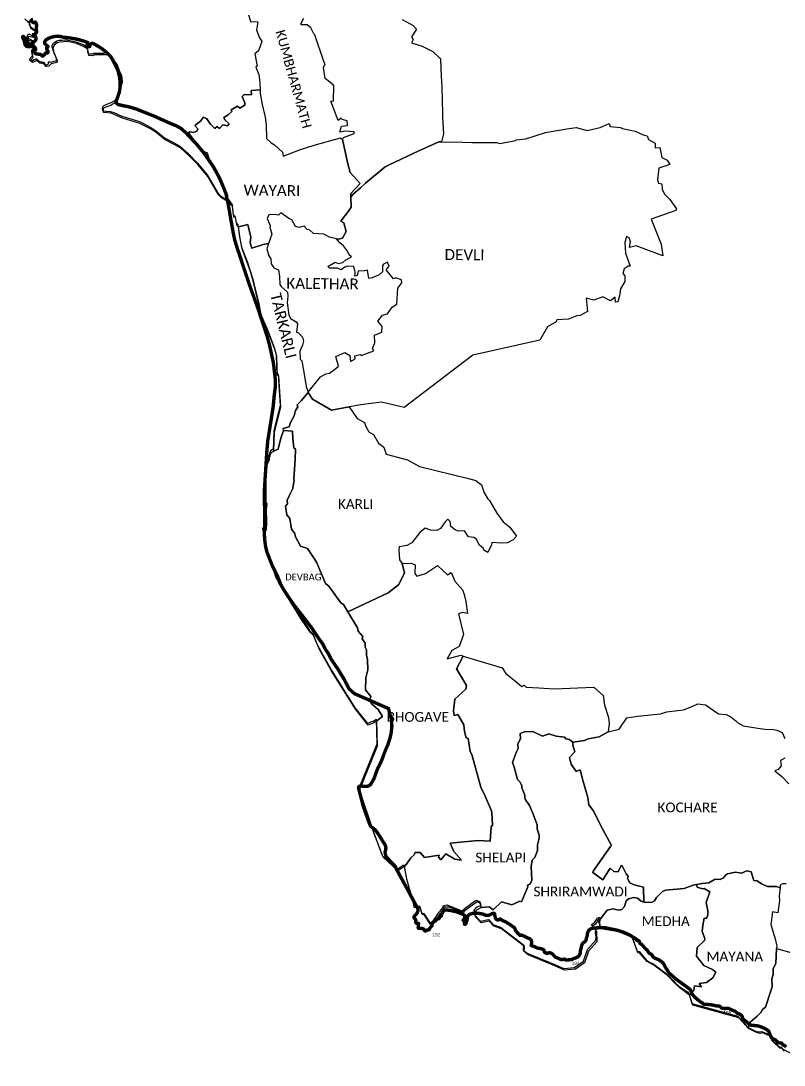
# Model space of a CAD drawing. Header units: metres. Extents: x 0 to 561379, y 0 to 4092696.
# Drawn here: x 334746 to 345984, y 1760579 to 1775959 of the extents above; entities that cross this region are included whole.
import ezdxf

# ---------------------------------------------------------------- set-up
doc = ezdxf.new("R2010")
doc.units = ezdxf.units.M
for name, color, linetype in [('COASTLINE', 5, 'Continuous'), ('DISTRICT BOUNDRY', 86, 'Continuous'), ('UNPROTECTED', 130, 'Continuous'), ('UNPROTECTED DUE TO CREEK', 150, 'Continuous'), ('VILLAGE BOUNDRY', 32, 'Continuous'), ('VILLAGE NAME', 1, 'Continuous')]:
    doc.layers.add(name, color=color, linetype=linetype)
doc.styles.get("Standard").update_dxf_attribs({"font": 'arial.ttf'})

msp = doc.modelspace()

# ---------------------------------------------------------------- linework, layer by layer
at = {"layer": 'COASTLINE', "const_width": 50, "flags": 128}
msp.add_lwpolyline([(334892, 1775993), (334899, 1775983), (334901, 1775975), (334900, 1775968), (334902, 1775957), (334911, 1775945), (334923, 1775937), (334930, 1775934), (334938, 1775934), (334947, 1775939), (334956, 1775941), (334961, 1775939), (334965, 1775934), (334970, 1775924), (334973, 1775912), (334976, 1775902), (334977, 1775892), (334976, 1775882), (334974, 1775874), (334973, 1775863), (334973, 1775852), (334974, 1775842), (334974, 1775830), (334972, 1775826), (334975, 1775813), (334977, 1775804), (334977, 1775795), (334975, 1775788), (334967, 1775782), (334958, 1775774), (334954, 1775770), (334953, 1775765), (334952, 1775757), (334936, 1775756), (334938, 1775735), (334951, 1775733), (334956, 1775732), (334961, 1775727), (334966, 1775714), (334967, 1775699), (334965, 1775679), (334958, 1775669), (334926, 1775637), (334919, 1775629), (334904, 1775623), (334884, 1775619), (334866, 1775620), (334859, 1775621), (334854, 1775627), (334848, 1775641), (334838, 1775662), (334826, 1775699), (334825, 1775701), (334822, 1775701), (334820, 1775700), (334819, 1775697), (334816, 1775695), (334814, 1775694), (334810, 1775695), (334805, 1775697), (334803, 1775700), (334800, 1775708), (334792, 1775719), (334788, 1775725), (334784, 1775727), (334780, 1775729), (334778, 1775729), (334774, 1775727), (334772, 1775725), (334771, 1775720), (334773, 1775713), (334776, 1775705), (334782, 1775692), (334788, 1775681), (334793, 1775670), (334795, 1775662), (334799, 1775646), (334802, 1775631), (334807, 1775610), (334812, 1775602), (334820, 1775592), (334830, 1775584), (334845, 1775579), (334866, 1775579), (334897, 1775583), (334909, 1775584), (334926, 1775583), (334940, 1775579), (334947, 1775574), (334955, 1775564), (334960, 1775552), (334962, 1775542), (334961, 1775533), (334958, 1775530), (334952, 1775529), (334943, 1775526), (334940, 1775520), (334942, 1775514), (334950, 1775494), (334964, 1775476), (334970, 1775473), (334983, 1775470), (335008, 1775469), (335026, 1775468), (335033, 1775465), (335041, 1775462), (335047, 1775456), (335055, 1775448), (335059, 1775443), (335064, 1775442), (335070, 1775443), (335078, 1775450), (335089, 1775458), (335097, 1775468), (335102, 1775479), (335104, 1775483), (335108, 1775486), (335116, 1775486), (335124, 1775485), (335129, 1775485), (335135, 1775487), (335140, 1775491), (335143, 1775496), (335145, 1775502), (335145, 1775511), (335143, 1775516), (335137, 1775525), (335130, 1775536), (335127, 1775543), (335125, 1775550), (335125, 1775557), (335127, 1775562), (335131, 1775567), (335139, 1775573), (335142, 1775576), (335143, 1775579), (335143, 1775583), (335142, 1775586), (335139, 1775588), (335136, 1775590), (335134, 1775592), (335130, 1775597), (335125, 1775600), (335119, 1775603), (335114, 1775608), (335101, 1775621), (335096, 1775630), (335095, 1775639), (335096, 1775650), (335101, 1775661), (335111, 1775675), (335126, 1775687), (335148, 1775700), (335185, 1775715), (335222, 1775726), (335250, 1775731), (335280, 1775734), (335313, 1775733), (335346, 1775725), (335360, 1775722), (335367, 1775719), (335401, 1775716), (335429, 1775713), (335480, 1775706), (335525, 1775698), (335575, 1775689), (335619, 1775677), (335668, 1775663), (335712, 1775647), (335726, 1775641), (335719, 1775601), (335718, 1775594), (335719, 1775591), (335725, 1775587), (335740, 1775583), (335755, 1775581), (335758, 1775582), (335761, 1775591), (335766, 1775608), (335771, 1775617), (335775, 1775622), (335783, 1775626), (335796, 1775628), (335808, 1775626), (335835, 1775613), (335866, 1775595), (335891, 1775580), (335929, 1775556), (335967, 1775528), (336006, 1775495), (336034, 1775468), (336068, 1775433), (336090, 1775399), (336108, 1775363), (336128, 1775326), (336139, 1775303), (336146, 1775286), (336173, 1775234), (336198, 1775129), (336204, 1775076), (336208, 1774998), (336196, 1774909), (336163, 1774817), (336148, 1774779), (336148, 1774761), (336153, 1774745), (336180, 1774726), (336251, 1774711), (336346, 1774691), (336448, 1774660), (336707, 1774557), (336949, 1774448), (337037, 1774413), (337100, 1774378), (337176, 1774311), (337261, 1774220), (337339, 1774137), (337442, 1774010), (337534, 1773877), (337580, 1773810), (337661, 1773663), (337705, 1773564), (337763, 1773421), (337798, 1773259), (337837, 1773035), (337875, 1772820), (337891, 1772745), (337927, 1772625), (337974, 1772485), (338050, 1772255), (338108, 1772081), (338243, 1771704), (338326, 1771449), (338371, 1771316), (338388, 1771252), (338406, 1771186), (338430, 1771077), (338448, 1770993), (338463, 1770925), (338470, 1770866), (338484, 1770749), (338488, 1770715), (338491, 1770687), (338493, 1770646), (338490, 1770555), (338474, 1770428), (338460, 1770274), (338444, 1770172), (338429, 1770077), (338381, 1769777), (338366, 1769607), (338352, 1769381), (338337, 1769149), (338330, 1769026), (338331, 1768954), (338334, 1768746), (338336, 1768596), (338333, 1768489), (338330, 1768400), (338336, 1768314), (338347, 1768225), (338368, 1768138), (338398, 1768061), (338442, 1767947), (338524, 1767780), (338558, 1767695), (338581, 1767641), (338618, 1767578), (338685, 1767474), (338767, 1767355), (338866, 1767230), (339025, 1767022), (339128, 1766867), (339189, 1766783), (339235, 1766695), (339279, 1766631), (339309, 1766566), (339349, 1766505), (339408, 1766420), (339447, 1766357), (339504, 1766264), (339563, 1766148), (339578, 1766123), (339608, 1766094), (339638, 1766066), (339653, 1766054), (339669, 1766044), (339674, 1766043), (340158, 1765831), (340178, 1765751), (340198, 1765684), (340206, 1765612), (340208, 1765562), (340203, 1765521), (340196, 1765460), (340177, 1765385), (340149, 1765297), (340125, 1765244), (340090, 1765156), (340065, 1765085), (340022, 1764991), (340006, 1764963), (339986, 1764915), (339946, 1764801), (339921, 1764757), (339898, 1764717), (339880, 1764700), (339862, 1764690), (339844, 1764685), (339821, 1764685), (339778, 1764687), (339748, 1764689), (339740, 1764689), (339735, 1764688), (339731, 1764687), (339726, 1764683), (339722, 1764680), (339720, 1764676), (339718, 1764673), (339717, 1764667), (339718, 1764658), (339724, 1764632), (339735, 1764589), (339766, 1764473), (339787, 1764391), (339803, 1764346), (339865, 1764169), (339893, 1764100), (339905, 1764088), (339956, 1764051), (339973, 1764032), (339998, 1763996), (340024, 1763958), (340063, 1763894), (340087, 1763855), (340103, 1763833), (340112, 1763813), (340116, 1763800), (340120, 1763780), (340118, 1763758), (340113, 1763736), (340110, 1763727), (340108, 1763720), (340108, 1763712), (340112, 1763693), (340115, 1763672), (340117, 1763665), (340120, 1763658), (340124, 1763651), (340129, 1763643), (340137, 1763634), (340150, 1763621), (340155, 1763615), (340166, 1763604), (340181, 1763588), (340196, 1763569), (340232, 1763537), (340260, 1763501), (340284, 1763450), (340334, 1763358), (340390, 1763254), (340442, 1763159), (340521, 1763011), (340561, 1762937), (340584, 1762895), (340588, 1762886), (340592, 1762875), (340593, 1762863), (340592, 1762851), (340587, 1762836), (340579, 1762820), (340566, 1762800), (340552, 1762788), (340540, 1762774), (340534, 1762765), (340534, 1762756), (340537, 1762746), (340546, 1762733), (340557, 1762722), (340560, 1762716), (340561, 1762708), (340559, 1762701), (340557, 1762690), (340559, 1762682), (340564, 1762673), (340572, 1762667), (340577, 1762665), (340583, 1762665), (340588, 1762666), (340594, 1762668), (340598, 1762668), (340601, 1762666), (340602, 1762662), (340601, 1762656), (340598, 1762645), (340599, 1762631), (340598, 1762618), (340595, 1762604), (340597, 1762598), (340603, 1762595), (340619, 1762594), (340634, 1762592), (340648, 1762591), (340658, 1762591), (340670, 1762586), (340679, 1762577), (340685, 1762567), (340689, 1762560), (340694, 1762556), (340700, 1762554), (340707, 1762556), (340713, 1762564), (340717, 1762566), (340727, 1762569), (340740, 1762570), (340747, 1762570), (340752, 1762572), (340758, 1762579), (340767, 1762595), (340775, 1762607), (340783, 1762615), (340791, 1762621), (340796, 1762627), (340798, 1762632), (340799, 1762643), (340797, 1762657), (340797, 1762663), (340801, 1762672), (340808, 1762678), (340827, 1762689), (340850, 1762704), (340856, 1762711), (340862, 1762721), (340871, 1762728), (340880, 1762732), (340888, 1762734), (340896, 1762735), (340902, 1762738), (340905, 1762742), (340906, 1762750), (340910, 1762758), (340917, 1762765), (340929, 1762771), (340935, 1762777), (340939, 1762793), (340946, 1762813), (340954, 1762827), (340962, 1762840), (340968, 1762851), (340978, 1762858), (340994, 1762862), (341021, 1762863), (341076, 1762856), (341161, 1762836), (341219, 1762815), (341253, 1762800), (341272, 1762789), (341279, 1762784), (341283, 1762779), (341284, 1762776), (341283, 1762773), (341282, 1762757), (341280, 1762752), (341278, 1762743), (341275, 1762734), (341273, 1762728), (341269, 1762727), (341264, 1762722), (341261, 1762718), (341265, 1762715), (341268, 1762718), (341273, 1762723), (341274, 1762723), (341276, 1762723), (341277, 1762722), (341278, 1762720), (341278, 1762717), (341277, 1762713), (341271, 1762704), (341269, 1762699), (341269, 1762693), (341270, 1762688), (341276, 1762679), (341279, 1762675), (341280, 1762672), (341279, 1762665), (341278, 1762658), (341279, 1762655), (341282, 1762654), (341286, 1762653), (341289, 1762654), (341293, 1762657), (341298, 1762663), (341300, 1762666), (341302, 1762674), (341304, 1762679), (341304, 1762686), (341304, 1762690), (341305, 1762693), (341307, 1762697), (341312, 1762704), (341315, 1762709), (341316, 1762713), (341316, 1762716), (341315, 1762721), (341315, 1762725), (341316, 1762728), (341318, 1762731), (341319, 1762735), (341320, 1762747), (341320, 1762756), (341321, 1762762), (341322, 1762766), (341325, 1762770), (341332, 1762781), (341346, 1762794), (341366, 1762805), (341394, 1762813), (341414, 1762816), (341439, 1762817), (341458, 1762817), (341481, 1762815), (341508, 1762811), (341523, 1762809), (341549, 1762804), (341570, 1762794), (341592, 1762785), (341616, 1762783), (341636, 1762787), (341662, 1762798), (341685, 1762813), (341698, 1762816), (341712, 1762815), (341719, 1762809), (341722, 1762799), (341724, 1762781), (341729, 1762760), (341732, 1762748), (341736, 1762737), (341742, 1762730), (341754, 1762721), (341764, 1762718), (341781, 1762719), (341788, 1762722), (341794, 1762729), (341798, 1762731), (341805, 1762730), (341810, 1762726), (341843, 1762706), (341883, 1762689), (341939, 1762655), (342012, 1762603), (342018, 1762595), (342023, 1762581), (342032, 1762559), (342044, 1762543), (342064, 1762521), (342079, 1762504), (342086, 1762499), (342090, 1762497), (342092, 1762494), (342095, 1762491), (342097, 1762489), (342102, 1762489), (342105, 1762491), (342106, 1762493), (342108, 1762494), (342113, 1762494), (342120, 1762494), (342136, 1762487), (342160, 1762477), (342195, 1762458), (342213, 1762451), (342231, 1762444), (342242, 1762437), (342254, 1762426), (342262, 1762415), (342263, 1762407), (342265, 1762399), (342265, 1762373), (342262, 1762356), (342259, 1762345), (342261, 1762341), (342266, 1762337), (342291, 1762330), (342316, 1762321), (342335, 1762309), (342350, 1762303), (342377, 1762298), (342399, 1762295), (342422, 1762289), (342437, 1762281), (342445, 1762273), (342450, 1762264), (342453, 1762248), (342456, 1762241), (342463, 1762237), (342475, 1762233), (342481, 1762228), (342486, 1762224), (342493, 1762223), (342503, 1762226), (342516, 1762233), (342526, 1762235), (342537, 1762233), (342546, 1762231), (342557, 1762226), (342574, 1762215), (342586, 1762202), (342606, 1762177), (342617, 1762169), (342627, 1762165), (342643, 1762159), (342660, 1762152), (342672, 1762145), (342688, 1762139), (342702, 1762134), (342708, 1762133), (342719, 1762135), (342730, 1762136), (342742, 1762139), (342752, 1762140), (342758, 1762138), (342763, 1762132), (342765, 1762129), (342771, 1762128), (342797, 1762129), (342822, 1762130), (342850, 1762134), (342866, 1762139), (342890, 1762150), (342904, 1762154), (342922, 1762161), (342946, 1762173), (342959, 1762183), (342966, 1762193), (342975, 1762210), (342979, 1762220), (342982, 1762230), (342982, 1762241), (342982, 1762255), (342983, 1762266), (342987, 1762279), (342990, 1762289), (342996, 1762304), (342998, 1762313), (343000, 1762327), (343008, 1762355), (343016, 1762370), (343024, 1762379), (343034, 1762386), (343039, 1762389), (343046, 1762393), (343050, 1762396), (343057, 1762405), (343063, 1762411), (343065, 1762416), (343068, 1762422), (343069, 1762432), (343070, 1762440), (343072, 1762449), (343079, 1762466), (343083, 1762478), (343088, 1762516), (343097, 1762546), (343105, 1762559), (343117, 1762572), (343135, 1762585), (343157, 1762594), (343185, 1762598), (343214, 1762600), (343242, 1762601), (343278, 1762603), (343313, 1762602), (343350, 1762602), (343422, 1762587), (343513, 1762569), (343606, 1762541), (343663, 1762518), (343730, 1762483), (343801, 1762437), (343824, 1762422), (343821, 1762417), (343839, 1762407), (343842, 1762411), (343844, 1762410), (343848, 1762406), (343852, 1762400), (343855, 1762389), (343859, 1762378), (343861, 1762373), (343865, 1762369), (343876, 1762363), (343893, 1762351), (343901, 1762341), (343916, 1762324), (343921, 1762318), (343928, 1762309), (343944, 1762292), (343963, 1762276), (343970, 1762269), (343977, 1762257), (343985, 1762246), (343995, 1762230), (344002, 1762224), (344012, 1762220), (344021, 1762216), (344029, 1762211), (344037, 1762202), (344042, 1762194), (344047, 1762186), (344053, 1762175), (344060, 1762168), (344073, 1762159), (344089, 1762150), (344109, 1762143), (344121, 1762139), (344136, 1762132), (344149, 1762123), (344165, 1762113), (344179, 1762102), (344189, 1762094), (344200, 1762085), (344206, 1762077), (344241, 1762012), (344289, 1761937), (344392, 1761846), (344448, 1761805), (344558, 1761726), (344595, 1761698), (344607, 1761682), (344616, 1761660), (344629, 1761627), (344633, 1761617), (344643, 1761608), (344655, 1761597), (344668, 1761580), (344691, 1761560), (344720, 1761535), (344753, 1761510), (344769, 1761503), (344776, 1761497), (344785, 1761488), (344792, 1761482), (344800, 1761477), (344810, 1761475), (344825, 1761475), (344840, 1761475), (344850, 1761474), (344860, 1761472), (344874, 1761470), (344899, 1761469), (344926, 1761465), (344964, 1761456), (344987, 1761451), (345000, 1761450), (345020, 1761449), (345034, 1761446), (345045, 1761439), (345052, 1761429), (345063, 1761420), (345067, 1761419), (345079, 1761417), (345096, 1761416), (345103, 1761415), (345109, 1761411), (345113, 1761411), (345128, 1761414), (345141, 1761417), (345150, 1761416), (345164, 1761415), (345176, 1761411), (345191, 1761403), (345206, 1761394), (345229, 1761384), (345253, 1761376), (345267, 1761368), (345275, 1761360), (345292, 1761345), (345304, 1761338), (345327, 1761332), (345350, 1761318), (345356, 1761310), (345362, 1761301), (345367, 1761293), (345369, 1761286), (345370, 1761277), (345374, 1761267), (345379, 1761260), (345393, 1761246), (345413, 1761231), (345426, 1761221), (345438, 1761210), (345462, 1761190), (345476, 1761179), (345496, 1761168), (345507, 1761165), (345525, 1761164), (345548, 1761162), (345575, 1761160), (345611, 1761153), (345639, 1761144), (345697, 1761119), (345728, 1761102), (345752, 1761083), (345761, 1761070), (345769, 1761045), (345779, 1761025), (345784, 1761012), (345788, 1760997), (345796, 1760987), (345814, 1760972), (345821, 1760965), (345831, 1760960), (345846, 1760956), (345854, 1760951), (345864, 1760942), (345870, 1760936), (345886, 1760922), (345900, 1760909), (345911, 1760904), (345926, 1760904), (345939, 1760903), (345947, 1760903), (345951, 1760899), (345957, 1760891), (345965, 1760878), (345972, 1760874), (345986, 1760870), (345996, 1760865), (346006, 1760854), (346015, 1760846)], dxfattribs=at)
at = {"layer": 'DISTRICT BOUNDRY'}
msp.add_polyline3d([(334859, 1775960, 0), (334868, 1775947, 0), (334869, 1775925, 0), (334869, 1775908, 0), (334870, 1775897, 0), (334875, 1775886, 0), (334887, 1775872, 0), (334916, 1775851, 0), (334936, 1775839, 0), (334951, 1775828, 0), (334964, 1775811, 0), (334966, 1775797, 0), (334960, 1775776, 0), (334952, 1775763, 0), (334947, 1775751, 0), (334942, 1775741, 0), (334930, 1775739, 0), (334907, 1775741, 0), (334895, 1775750, 0), (334878, 1775757, 0), (334858, 1775760, 0), (334850, 1775760, 0), (334844, 1775751, 0), (334840, 1775740, 0), (334840, 1775724, 0), (334840, 1775709, 0), (334848, 1775699, 0), (334860, 1775695, 0), (334874, 1775695, 0), (334892, 1775687, 0), (334904, 1775675, 0), (334914, 1775671, 0), (334922, 1775658, 0), (334925, 1775643, 0), (334925, 1775629, 0), (334937, 1775612, 0), (334941, 1775592, 0), (334941, 1775570, 0), (334926, 1775557, 0), (334922, 1775554, 0), (334911, 1775542, 0), (334905, 1775526, 0), (334904, 1775511, 0), (334904, 1775497, 0), (334911, 1775482, 0), (334917, 1775466, 0), (334918, 1775449, 0), (334907, 1775433, 0), (334889, 1775413, 0), (334880, 1775404, 0), (334873, 1775390, 0), (334877, 1775378, 0), (334883, 1775371, 0), (334890, 1775371, 0), (334901, 1775369, 0), (334911, 1775372, 0), (334929, 1775387, 0), (334941, 1775391, 0), (334951, 1775392, 0), (334964, 1775401, 0), (334973, 1775402, 0), (334979, 1775394, 0), (335014, 1775366, 0), (335034, 1775358, 0), (335052, 1775354, 0), (335064, 1775353, 0), (335078, 1775353, 0), (335086, 1775345, 0), (335096, 1775329, 0), (335102, 1775322, 0), (335109, 1775314, 0), (335119, 1775311, 0), (335128, 1775312, 0), (335137, 1775316, 0), (335148, 1775322, 0), (335152, 1775330, 0), (335152, 1775336, 0), (335149, 1775344, 0), (335155, 1775355, 0), (335171, 1775357, 0), (335183, 1775353, 0), (335199, 1775354, 0), (335222, 1775359, 0), (335237, 1775367, 0), (335266, 1775372, 0), (335272, 1775380, 0), (335272, 1775393, 0), (335272, 1775404, 0), (335260, 1775429, 0), (335250, 1775451, 0), (335237, 1775478, 0), (335229, 1775524, 0), (335216, 1775549, 0), (335204, 1775571, 0), (335207, 1775596, 0), (335226, 1775629, 0), (335273, 1775664, 0), (335311, 1775674, 0), (335352, 1775676, 0), (335390, 1775678, 0), (335423, 1775681, 0), (335556, 1775651, 0), (335662, 1775611, 0), (335701, 1775588, 0), (335724, 1775568, 0), (335728, 1775543, 0), (335727, 1775500, 0), (335737, 1775479, 0), (335743, 1775477, 0), (335776, 1775473, 0), (335797, 1775472, 0), (335820, 1775484, 0), (335859, 1775486, 0), (335931, 1775484, 0), (335968, 1775484, 0), (336010, 1775487, 0), (336032, 1775485, 0), (336049, 1775469, 0), (336105, 1775385, 0), (336164, 1775312, 0), (336192, 1775229, 0), (336219, 1775174, 0), (336229, 1775151, 0), (336232, 1775089, 0), (336186, 1774933, 0), (336166, 1774858, 0), (336146, 1774806, 0), (336123, 1774782, 0), (336062, 1774747, 0), (336004, 1774730, 0), (335955, 1774704, 0), (335947, 1774694, 0), (335943, 1774673, 0), (335945, 1774646, 0), (335953, 1774634, 0), (335995, 1774628, 0), (336067, 1774625, 0), (336115, 1774609, 0), (336233, 1774554, 0), (336492, 1774477, 0), (336552, 1774449, 0), (336647, 1774396, 0), (336726, 1774347, 0), (336861, 1774235, 0), (336982, 1774172, 0), (337085, 1774115, 0), (337210, 1774004, 0), (337346, 1773864, 0), (337488, 1773692, 0), (337641, 1773430, 0), (337691, 1773379, 0), (337712, 1773362, 0), (337747, 1773344, 0), (337850, 1773257, 0), (337859, 1773192, 0), (337868, 1773136, 0), (337874, 1773094, 0), (337896, 1773089, 0), (337915, 1772987, 0), (337941, 1772954, 0), (337965, 1772779, 0), (337993, 1772627, 0), (338075, 1772413, 0), (338118, 1772295, 0), (338159, 1772156, 0), (338194, 1772009, 0), (338242, 1771814, 0), (338280, 1771636, 0), (338385, 1771383, 0), (338476, 1771150, 0), (338506, 1771045, 0), (338509, 1770869, 0), (338516, 1770768, 0), (338536, 1770753, 0), (338561, 1770296, 0), (338469, 1769927, 0), (338464, 1769758, 0), (338461, 1769650, 0), (338420, 1769625, 0), (338395, 1769551, 0), (338398, 1769524, 0), (338372, 1769477, 0), (338375, 1769465, 0), (338351, 1769429, 0), (338360, 1769404, 0), (338337, 1769360, 0), (338349, 1769194, 0), (338351, 1769076, 0), (338350, 1768984, 0), (338349, 1768873, 0), (338365, 1768845, 0), (338355, 1768800, 0), (338357, 1768601, 0), (338352, 1768486, 0), (338305, 1768487, 0), (338340, 1768249, 0), (338400, 1768021, 0), (338416, 1768021, 0), (338456, 1767896, 0), (338495, 1767779, 0), (338516, 1767758, 0), (338546, 1767682, 0), (338571, 1767670, 0), (338658, 1767502, 0), (338673, 1767486, 0), (338706, 1767434, 0), (338788, 1767305, 0), (338861, 1767184, 0), (338936, 1767072, 0), (338995, 1766982, 0), (339045, 1766931, 0), (339105, 1766786, 0), (339139, 1766718, 0), (339174, 1766656, 0), (339283, 1766457, 0), (339316, 1766401, 0), (339665, 1765840, 0), (339850, 1765612, 0), (339898, 1765634, 0), (339932, 1765644, 0), (339979, 1765673, 0), (339987, 1765305, 0), (339723, 1764653, 0), (339931, 1764025, 0), (340067, 1763664, 0), (340284, 1763466, 0), (340385, 1763529, 0), (340424, 1763324, 0), (340511, 1763008, 0), (340532, 1762919, 0), (340614, 1762923, 0), (340635, 1762860, 0), (340645, 1762827, 0), (340659, 1762813, 0), (340678, 1762812, 0), (340751, 1762699, 0), (340770, 1762668, 0), (340793, 1762667, 0), (340906, 1762834, 0), (340917, 1762848, 0), (340958, 1762895, 0), (340969, 1762931, 0), (341023, 1762941, 0), (341040, 1762930, 0), (341251, 1762847, 0), (341261, 1762859, 0), (341261, 1762870, 0), (341307, 1762905, 0), (341384, 1762962, 0), (341423, 1762992, 0), (341449, 1763005, 0), (341451, 1763010, 0), (341506, 1762984, 0), (341500, 1762969, 0), (341515, 1762947, 0), (341512, 1762925, 0), (341509, 1762925, 0), (341466, 1762903, 0), (341446, 1762891, 0), (341432, 1762878, 0), (341423, 1762869, 0), (341414, 1762855, 0), (341428, 1762788, 0), (341514, 1762701, 0), (341629, 1762723, 0), (341697, 1762651, 0), (341810, 1762612, 0), (342148, 1762352, 0), (342143, 1762274, 0), (342201, 1762226, 0), (342595, 1762065, 0), (342741, 1762003, 0), (342899, 1762015, 0), (343032, 1762109, 0), (343089, 1762283, 0), (343212, 1762421, 0), (343216, 1762462, 0), (343208, 1762526, 0), (343211, 1762571, 0), (343148, 1762649, 0), (343193, 1762681, 0), (343234, 1762742, 0), (343267, 1762756, 0), (343259, 1762744, 0), (343257, 1762739, 0), (343256, 1762739, 0), (343254, 1762733, 0), (343254, 1762725, 0), (343257, 1762708, 0), (343253, 1762685, 0), (343274, 1762646, 0), (343264, 1762634, 0), (343259, 1762628, 0), (343272, 1762611, 0), (343272, 1762611, 0), (343349, 1762603, 0), (343361, 1762594, 0), (343531, 1762563, 0), (343538, 1762564, 0), (343737, 1762484, 0), (343819, 1762258, 0), (343848, 1762251, 0), (343954, 1762128, 0), (343955, 1762125, 0), (344010, 1762090, 0), (344050, 1762076, 0), (344248, 1761928, 0), (344349, 1761825, 0), (344374, 1761795, 0), (344434, 1761741, 0), (344540, 1761666, 0), (344562, 1761658, 0), (344579, 1761632, 0), (344580, 1761632, 0), (344625, 1761488, 0), (345303, 1761299, 0), (345391, 1761201, 0), (345446, 1761140, 0), (345563, 1761081, 0), (345618, 1761067, 0), (345657, 1761076, 0), (345756, 1761035, 0), (345800, 1760954, 0), (345906, 1760852, 0), (345939, 1760845, 0), (345974, 1760808, 0), (346434, 1760579, 0)], dxfattribs=at)
at = {"layer": 'UNPROTECTED', "const_width": 50, "flags": 128}
for points in [[(340599, 1762624), (340598, 1762618), (340595, 1762604), (340597, 1762598), (340603, 1762595), (340619, 1762594), (340634, 1762592), (340648, 1762591), (340658, 1762591), (340670, 1762586), (340679, 1762577), (340685, 1762567), (340689, 1762560), (340694, 1762556), (340700, 1762554), (340707, 1762556), (340713, 1762564), (340717, 1762566), (340727, 1762569), (340740, 1762570), (340747, 1762570), (340752, 1762572), (340758, 1762579), (340767, 1762595), (340775, 1762607), (340783, 1762615), (340791, 1762621), (340796, 1762627), (340798, 1762632), (340799, 1762643), (340797, 1762657), (340797, 1762663), (340801, 1762672), (340808, 1762678), (340827, 1762689), (340850, 1762704), (340856, 1762711), (340862, 1762721), (340871, 1762728), (340880, 1762732), (340888, 1762734), (340896, 1762735), (340902, 1762738), (340905, 1762742), (340906, 1762750), (340910, 1762758), (340917, 1762765), (340929, 1762771), (340935, 1762777), (340939, 1762793), (340944, 1762808)], [(342714, 1762134), (342719, 1762135), (342730, 1762136), (342742, 1762139), (342752, 1762140), (342758, 1762138), (342763, 1762132), (342765, 1762129), (342771, 1762128), (342797, 1762129), (342822, 1762130), (342850, 1762134), (342866, 1762139), (342890, 1762150), (342904, 1762154), (342922, 1762161), (342946, 1762173), (342959, 1762183), (342966, 1762193), (342975, 1762210), (342979, 1762220), (342982, 1762230), (342982, 1762241), (342982, 1762241)], [(344633, 1761617), (344643, 1761608), (344655, 1761597), (344668, 1761580), (344691, 1761560), (344720, 1761535), (344753, 1761510), (344769, 1761503), (344776, 1761497), (344785, 1761488), (344792, 1761482), (344800, 1761477), (344810, 1761475), (344825, 1761475), (344840, 1761475), (344850, 1761474), (344860, 1761472), (344874, 1761470), (344899, 1761469), (344926, 1761465), (344964, 1761456), (344987, 1761451), (345000, 1761450), (345020, 1761449), (345034, 1761446), (345045, 1761439), (345052, 1761429), (345063, 1761420), (345067, 1761419), (345079, 1761417), (345096, 1761416), (345103, 1761415), (345109, 1761411), (345113, 1761411), (345128, 1761414), (345141, 1761417), (345150, 1761416), (345164, 1761415), (345176, 1761411), (345191, 1761403), (345206, 1761394), (345229, 1761384), (345253, 1761376), (345267, 1761368), (345275, 1761360), (345292, 1761345), (345304, 1761338), (345327, 1761332), (345350, 1761318), (345356, 1761310), (345362, 1761301), (345367, 1761293), (345369, 1761286), (345370, 1761277), (345374, 1761267), (345379, 1761260), (345393, 1761246), (345413, 1761231), (345426, 1761221), (345438, 1761210), (345462, 1761190), (345476, 1761179), (345496, 1761168), (345507, 1761165), (345525, 1761164), (345548, 1761162), (345575, 1761160), (345606, 1761154)]]:
    msp.add_lwpolyline(points, dxfattribs=at)
at = {"layer": 'UNPROTECTED DUE TO CREEK', "const_width": 50, "flags": 128}
for points in [[(339683, 1766039), (340158, 1765831)], [(341333, 1762782), (341346, 1762794), (341366, 1762805), (341394, 1762813), (341414, 1762816), (341439, 1762817), (341458, 1762817), (341481, 1762815)], [(343107, 1762561), (343117, 1762572), (343135, 1762585), (343157, 1762594), (343185, 1762598), (343214, 1762600), (343243, 1762602)]]:
    msp.add_lwpolyline(points, dxfattribs=at)
at = {"layer": 'VILLAGE BOUNDRY'}
for points in [[(338092, 1776069, 0), (338124, 1775951, 0), (338236, 1775943, 0), (338217, 1775830, 0), (338256, 1775720, 0), (338295, 1775657, 0), (338243, 1775516, 0), (338188, 1775473, 0), (338227, 1775293, 0), (338204, 1775278, 0), (338247, 1775169, 0), (338265, 1775051, 0), (338269, 1774944, 0), (338134, 1774934, 0), (338143, 1774869, 0), (338034, 1774873, 0), (338002, 1774845, 0), (338045, 1774751, 0), (338044, 1774719, 0), (337968, 1774676, 0), (337936, 1774703, 0), (337841, 1774648, 0), (337854, 1774626, 0), (337798, 1774575, 0), (337732, 1774535, 0), (337748, 1774502, 0), (337810, 1774441, 0), (337789, 1774413, 0), (337718, 1774428, 0), (337669, 1774372, 0), (337636, 1774404, 0), (337600, 1774375, 0), (337535, 1774436, 0), (337480, 1774523, 0), (337436, 1774539, 0), (337392, 1774481, 0), (337306, 1774418, 0), (337352, 1774370, 0), (337334, 1774336, 0), (337288, 1774317, 0), (337231, 1774326, 0), (337214, 1774309, 0), (337281, 1774219, 0), (337288, 1774195, 0), (337347, 1774125, 0), (337364, 1774123, 0), (337428, 1774034, 0), (337490, 1774014, 0), (337524, 1773905, 0), (337543, 1773899, 0), (337601, 1773776, 0), (337747, 1773423, 0), (337786, 1773399, 0), (337782, 1773355, 0), (337857, 1773248, 0), (337859, 1773231, 0), (337756, 1773318, 0), (337699, 1773352, 0), (337649, 1773404, 0), (337496, 1773666, 0), (337354, 1773838, 0), (337219, 1773978, 0), (337094, 1774088, 0), (336869, 1774208, 0), (336734, 1774320, 0), (336655, 1774369, 0), (336499, 1774450, 0), (336241, 1774527, 0), (336075, 1774598, 0), (335961, 1774608, 0), (335962, 1774678, 0), (336069, 1774720, 0), (336131, 1774756, 0), (336174, 1774832, 0), (336240, 1775063, 0), (336237, 1775124, 0), (336199, 1775203, 0), (336172, 1775285, 0), (336040, 1775458, 0), (335827, 1775457, 0), (335804, 1775445, 0), (335744, 1775452, 0), (335731, 1775541, 0), (335669, 1775584, 0), (335563, 1775624, 0), (335431, 1775654, 0), (335318, 1775647, 0), (335281, 1775637, 0), (335234, 1775602, 0), (335212, 1775544, 0), (335279, 1775377, 0), (335274, 1775344, 0), (335190, 1775326, 0), (335155, 1775294, 0), (335116, 1775287, 0), (335085, 1775326, 0), (335022, 1775339, 0), (334981, 1775375, 0), (334918, 1775345, 0), (334887, 1775377, 0), (334926, 1775422, 0), (334911, 1775470, 0), (334918, 1775515, 0), (334948, 1775543, 0), (334930, 1775631, 0), (334900, 1775660, 0), (334855, 1775672, 0), (334857, 1775733, 0), (334950, 1775714, 0), (334968, 1775749, 0), (334959, 1775801, 0), (334894, 1775845, 0), (334875, 1775920, 0), (334806, 1775987, 0)], [(340360, 1775982, 0), (340522, 1775891, 0), (340573, 1775835, 0), (340496, 1775726, 0), (340522, 1775683, 0), (340496, 1775638, 0), (340656, 1775589, 0), (340812, 1775507, 0), (340914, 1775411, 0), (340924, 1775397, 0), (340932, 1775143, 0), (340942, 1774989, 0), (340955, 1774593, 0), (340954, 1774536, 0), (340967, 1774296, 0), (340938, 1774178, 0), (340900, 1774178, 0), (340603, 1774045, 0), (340169, 1773841, 0), (340111, 1773809, 0), (339820, 1773570, 0), (339745, 1773499, 0), (339634, 1773404, 0), (339606, 1773367, 0), (339605, 1773418, 0), (339741, 1773565, 0), (339595, 1773725, 0), (339559, 1773855, 0), (339480, 1774211, 0), (339496, 1774244, 0), (339655, 1774300, 0), (339651, 1774327, 0), (339514, 1774333, 0), (339442, 1774322, 0), (339464, 1774411, 0), (339556, 1774419, 0), (339552, 1774489, 0), (339478, 1774509, 0), (339457, 1774527, 0), (339416, 1774490, 0), (339310, 1774775, 0), (339347, 1774784, 0), (339353, 1775004, 0), (339344, 1775019, 0), (339228, 1775111, 0), (339201, 1775274, 0), (339228, 1775328, 0), (339211, 1775347, 0), (339074, 1775753, 0), (339058, 1775767, 0), (339017, 1775856, 0), (338959, 1775903, 0), (338874, 1775900, 0), (338866, 1775915, 0), (338912, 1776000, 0)], [(346012, 1763248, 0), (345959, 1763249, 0), (345927, 1763229, 0), (345926, 1763192, 0), (345872, 1763209, 0), (345739, 1763210, 0), (345650, 1763248, 0), (345587, 1763294, 0), (345538, 1763298, 0), (345499, 1763428, 0), (345428, 1763441, 0), (345362, 1763408, 0), (345269, 1763422, 0), (345151, 1763394, 0), (345119, 1763379, 0), (345090, 1763337, 0), (345044, 1763313, 0), (344968, 1763316, 0), (344875, 1763265, 0), (344777, 1763255, 0), (344695, 1763237, 0), (344646, 1763228, 0), (344514, 1763181, 0), (344238, 1763157, 0), (344194, 1763134, 0), (344105, 1763050, 0), (344075, 1762998, 0), (344039, 1762979, 0), (343938, 1762972, 0), (343917, 1762980, 0), (343912, 1763200, 0), (343775, 1763236, 0), (343711, 1763262, 0), (343678, 1763329, 0), (343685, 1763363, 0), (343658, 1763398, 0), (343601, 1763512, 0), (343585, 1763517, 0), (343541, 1763425, 0), (343477, 1763431, 0), (343421, 1763478, 0), (343316, 1763308, 0), (343167, 1763418, 0), (343174, 1763436, 0), (343425, 1763801, 0), (343440, 1763816, 0), (343308, 1764057, 0), (343172, 1764328, 0), (343108, 1764412, 0), (343092, 1764519, 0), (343024, 1764758, 0), (342982, 1764927, 0), (342921, 1764903, 0), (342850, 1765011, 0), (342825, 1765108, 0), (342900, 1765192, 0), (342871, 1765293, 0), (342873, 1765337, 0), (343043, 1765360, 0), (343099, 1765387, 0), (343260, 1765412, 0), (343394, 1765488, 0), (343553, 1765526, 0), (343669, 1765695, 0), (343827, 1765718, 0), (344164, 1765751, 0), (344256, 1765782, 0), (344418, 1765804, 0), (344500, 1765814, 0), (344641, 1765866, 0), (344715, 1765899, 0), (344827, 1765888, 0), (345017, 1765753, 0), (345131, 1765742, 0), (345198, 1765707, 0), (345273, 1765652, 0), (345302, 1765619, 0), (345381, 1765577, 0), (345595, 1765540, 0), (345595, 1765540, 0), (345733, 1765520, 0), (345802, 1765525, 0), (345875, 1765510, 0), (345957, 1765480, 0), (345992, 1765389, 0)], [(345993, 1765098, 0), (345930, 1765068, 0), (345938, 1764987, 0), (345898, 1764933, 0), (345845, 1764912, 0), (345951, 1764831, 0), (346054, 1764722, 0)], [(345987, 1760785, 0), (345953, 1760822, 0), (345920, 1760829, 0), (345813, 1760931, 0), (345770, 1761012, 0), (345670, 1761053, 0), (345631, 1761044, 0), (345576, 1761058, 0), (345459, 1761117, 0), (345462, 1761182, 0), (345482, 1761210, 0), (345587, 1761299, 0), (345641, 1761352, 0), (345663, 1761397, 0), (345712, 1761432, 0), (345790, 1761674, 0), (345806, 1761734, 0), (345802, 1761850, 0), (345822, 1761915, 0), (345824, 1762000, 0), (345860, 1762077, 0), (345870, 1762296, 0), (346083, 1762236, 0)]]:
    msp.add_polyline3d(points, dxfattribs=at)
for points in [[(338133, 1772772, 0), (338087, 1772960, 0), (337950, 1772928, 0), (337923, 1772961, 0), (337905, 1773063, 0), (337883, 1773068, 0), (337859, 1773231, 0), (337857, 1773248, 0), (337782, 1773355, 0), (337786, 1773399, 0), (337747, 1773423, 0), (337601, 1773776, 0), (337543, 1773899, 0), (337524, 1773905, 0), (337490, 1774014, 0), (337428, 1774034, 0), (337364, 1774123, 0), (337347, 1774125, 0), (337288, 1774195, 0), (337281, 1774219, 0), (337214, 1774309, 0), (337231, 1774326, 0), (337288, 1774317, 0), (337334, 1774336, 0), (337352, 1774370, 0), (337306, 1774418, 0), (337392, 1774481, 0), (337436, 1774539, 0), (337480, 1774523, 0), (337535, 1774436, 0), (337600, 1774375, 0), (337636, 1774404, 0), (337669, 1774372, 0), (337718, 1774428, 0), (337789, 1774413, 0), (337810, 1774441, 0), (337748, 1774502, 0), (337732, 1774535, 0), (337798, 1774575, 0), (337854, 1774626, 0), (337841, 1774648, 0), (337936, 1774703, 0), (337968, 1774676, 0), (338044, 1774719, 0), (338045, 1774751, 0), (338002, 1774845, 0), (338034, 1774873, 0), (338143, 1774869, 0), (338134, 1774934, 0), (338269, 1774944, 0), (338270, 1774890, 0), (338299, 1774730, 0), (338342, 1774539, 0), (338359, 1774428, 0), (338362, 1774228, 0), (338431, 1774162, 0), (338480, 1774133, 0), (338600, 1774024, 0), (338609, 1773965, 0), (338864, 1774063, 0), (339062, 1774127, 0), (339450, 1774236, 0), (339480, 1774211, 0), (339559, 1773855, 0), (339595, 1773725, 0), (339741, 1773565, 0), (339605, 1773418, 0), (339606, 1773367, 0), (339608, 1773218, 0), (339570, 1773155, 0), (339458, 1773010, 0), (339502, 1772983, 0), (339533, 1772855, 0), (339479, 1772759, 0), (339420, 1772742, 0), (339393, 1772748, 0), (339291, 1772773, 0), (339207, 1772818, 0), (339054, 1772829, 0), (338999, 1772877, 0), (338963, 1772885, 0), (338919, 1772937, 0), (338843, 1772917, 0), (338787, 1772933, 0), (338736, 1773029, 0), (338690, 1773047, 0), (338575, 1773133, 0), (338541, 1773099, 0), (338491, 1773110, 0), (338395, 1773102, 0), (338370, 1773051, 0), (338416, 1772946, 0), (338410, 1772920, 0), (338441, 1772819, 0), (338391, 1772679, 0), (338314, 1772664, 0), (338146, 1772614, 0), (338122, 1772690, 0)], [(344135, 1773571, 0), (344183, 1773560, 0), (344187, 1773480, 0), (344224, 1773409, 0), (344299, 1773329, 0), (344397, 1773189, 0), (344390, 1773168, 0), (344027, 1773040, 0), (344174, 1772672, 0), (344197, 1772501, 0), (343805, 1772648, 0), (343707, 1772621, 0), (343721, 1772705, 0), (343702, 1772763, 0), (343663, 1772784, 0), (343636, 1772695, 0), (343648, 1772537, 0), (343718, 1772346, 0), (343689, 1772346, 0), (343627, 1772306, 0), (343611, 1772241, 0), (343638, 1772203, 0), (343636, 1772121, 0), (343575, 1772011, 0), (343559, 1771911, 0), (343533, 1771822, 0), (343500, 1771818, 0), (343498, 1771890, 0), (343427, 1771836, 0), (343312, 1771894, 0), (343182, 1771847, 0), (343070, 1771874, 0), (343089, 1771678, 0), (342982, 1771622, 0), (342931, 1771615, 0), (342808, 1771564, 0), (342636, 1771555, 0), (342627, 1771528, 0), (342500, 1771453, 0), (342385, 1771258, 0), (341400, 1771034, 0), (340388, 1770264, 0), (340056, 1770343, 0), (339753, 1770306, 0), (339581, 1770274, 0), (339319, 1770226, 0), (339039, 1770387, 0), (338976, 1770488, 0), (338975, 1770490, 0), (339158, 1770718, 0), (339235, 1770762, 0), (339288, 1770772, 0), (339384, 1770837, 0), (339424, 1770873, 0), (339384, 1771016, 0), (339515, 1771077, 0), (339588, 1771030, 0), (339599, 1770943, 0), (339670, 1770984, 0), (339664, 1771024, 0), (339743, 1771048, 0), (339754, 1771032, 0), (339942, 1771102, 0), (339923, 1771135, 0), (339957, 1771218, 0), (339954, 1771328, 0), (340061, 1771377, 0), (340064, 1771459, 0), (340003, 1771538, 0), (340070, 1771625, 0), (340143, 1771647, 0), (340214, 1771742, 0), (340281, 1771788, 0), (340297, 1772021, 0), (340354, 1772100, 0), (340349, 1772143, 0), (340262, 1772174, 0), (340233, 1772162, 0), (340125, 1772292, 0), (340166, 1772345, 0), (340145, 1772404, 0), (340086, 1772377, 0), (340072, 1772353, 0), (340072, 1772265, 0), (340021, 1772221, 0), (339920, 1772173, 0), (339871, 1772163, 0), (339848, 1772287, 0), (339804, 1772276, 0), (339714, 1772274, 0), (339698, 1772207, 0), (339661, 1772197, 0), (339666, 1772260, 0), (339647, 1772342, 0), (339555, 1772345, 0), (339517, 1772333, 0), (339461, 1772292, 0), (339409, 1772315, 0), (339292, 1772318, 0), (339263, 1772342, 0), (339374, 1772408, 0), (339417, 1772386, 0), (339486, 1772399, 0), (339529, 1772438, 0), (339612, 1772486, 0), (339580, 1772516, 0), (339555, 1772570, 0), (339495, 1772644, 0), (339441, 1772691, 0), (339393, 1772748, 0), (339420, 1772742, 0), (339479, 1772759, 0), (339533, 1772855, 0), (339502, 1772983, 0), (339458, 1773010, 0), (339570, 1773155, 0), (339608, 1773218, 0), (339606, 1773367, 0), (339634, 1773404, 0), (339745, 1773499, 0), (339820, 1773570, 0), (340111, 1773809, 0), (340169, 1773841, 0), (340603, 1774045, 0), (340900, 1774178, 0), (340938, 1774178, 0), (341249, 1774174, 0), (341386, 1774166, 0), (341749, 1774166, 0), (341801, 1774154, 0), (342029, 1774197, 0), (342038, 1774205, 0), (342179, 1774224, 0), (342470, 1774316, 0), (342784, 1774370, 0), (342924, 1774388, 0), (343084, 1774344, 0), (343275, 1774390, 0), (343410, 1774449, 0), (343423, 1774402, 0), (343576, 1774390, 0), (343606, 1774375, 0), (343789, 1774337, 0), (343910, 1774283, 0), (343969, 1774265, 0), (343989, 1774213, 0), (344086, 1774157, 0), (344083, 1774092, 0), (344153, 1774093, 0), (344185, 1773949, 0), (344261, 1773906, 0), (344300, 1773846, 0), (344141, 1773791, 0), (344117, 1773620, 0)], [(338860, 1770975, 0), (338882, 1770950, 0), (338922, 1770727, 0), (338946, 1770573, 0), (338975, 1770490, 0), (338976, 1770488, 0), (338872, 1770364, 0), (338815, 1770303, 0), (338823, 1770277, 0), (338789, 1770221, 0), (338771, 1770142, 0), (338716, 1770043, 0), (338695, 1769982, 0), (338605, 1769955, 0), (338611, 1769927, 0), (338571, 1769815, 0), (338534, 1769653, 0), (338470, 1769624, 0), (338478, 1769901, 0), (338571, 1770270, 0), (338545, 1770728, 0), (338525, 1770742, 0), (338518, 1770843, 0), (338515, 1771019, 0), (338485, 1771124, 0), (338394, 1771357, 0), (338289, 1771610, 0), (338251, 1771788, 0), (338168, 1772130, 0), (338127, 1772269, 0), (338002, 1772601, 0), (337974, 1772753, 0), (337950, 1772928, 0), (338087, 1772960, 0), (338133, 1772772, 0), (338122, 1772690, 0), (338146, 1772614, 0), (338314, 1772664, 0), (338391, 1772679, 0), (338369, 1772600, 0), (338398, 1772499, 0), (338427, 1772454, 0), (338432, 1772381, 0), (338472, 1772322, 0), (338540, 1772292, 0), (338554, 1772194, 0), (338560, 1772075, 0), (338576, 1772049, 0), (338671, 1771964, 0), (338678, 1771907, 0), (338668, 1771806, 0), (338690, 1771632, 0), (338717, 1771576, 0), (338801, 1771528, 0), (338819, 1771498, 0), (338805, 1771377, 0), (338835, 1771366, 0), (338891, 1771301, 0), (338907, 1771244, 0), (338894, 1771181, 0), (338852, 1771093, 0)], [(339581, 1770274, 0), (339697, 1770103, 0), (339806, 1770045, 0), (339826, 1769984, 0), (339868, 1769907, 0), (339938, 1769866, 0), (340011, 1769741, 0), (340088, 1769683, 0), (340122, 1769580, 0), (340437, 1769492, 0), (340615, 1769397, 0), (341335, 1769221, 0), (341446, 1769192, 0), (341528, 1769124, 0), (341565, 1769010, 0), (341619, 1768919, 0), (341645, 1768895, 0), (341754, 1768710, 0), (341848, 1768583, 0), (341947, 1768502, 0), (342042, 1768369, 0), (341993, 1768316, 0), (341910, 1768272, 0), (341821, 1768267, 0), (341682, 1768279, 0), (341674, 1768244, 0), (341619, 1768131, 0), (341561, 1768166, 0), (341557, 1768190, 0), (341499, 1768239, 0), (341453, 1768322, 0), (341413, 1768348, 0), (341335, 1768362, 0), (341277, 1768446, 0), (341184, 1768445, 0), (341141, 1768461, 0), (341076, 1768514, 0), (341068, 1768587, 0), (341031, 1768621, 0), (340992, 1768581, 0), (340922, 1768481, 0), (340872, 1768454, 0), (340778, 1768456, 0), (340700, 1768488, 0), (340620, 1768426, 0), (340504, 1768273, 0), (340427, 1768233, 0), (340314, 1768213, 0), (340312, 1768162, 0), (340322, 1768023, 0), (340360, 1767968, 0), (340395, 1767825, 0), (340308, 1767654, 0), (340155, 1767534, 0), (339559, 1767255, 0), (339496, 1767363, 0), (339456, 1767389, 0), (339281, 1767634, 0), (339232, 1767673, 0), (339101, 1767977, 0), (339075, 1768027, 0), (338965, 1768187, 0), (338864, 1768225, 0), (338783, 1768370, 0), (338781, 1768410, 0), (338730, 1768471, 0), (338707, 1768628, 0), (338659, 1768682, 0), (338643, 1768814, 0), (338670, 1768846, 0), (338668, 1768902, 0), (338750, 1769074, 0), (338770, 1769193, 0), (338765, 1769209, 0), (338785, 1769504, 0), (338788, 1769652, 0), (338766, 1769673, 0), (338749, 1769804, 0), (338743, 1769915, 0), (338611, 1769927, 0), (338605, 1769955, 0), (338695, 1769982, 0), (338716, 1770043, 0), (338771, 1770142, 0), (338789, 1770221, 0), (338823, 1770277, 0), (338815, 1770303, 0), (338872, 1770364, 0), (338976, 1770488, 0), (339039, 1770387, 0), (339319, 1770226, 0), (339581, 1770274, 0)], [(340069, 1765714, 0), (339989, 1765648, 0), (339942, 1765619, 0), (339860, 1765587, 0), (339675, 1765815, 0), (339326, 1766376, 0), (339149, 1766693, 0), (339055, 1766906, 0), (339005, 1766957, 0), (338870, 1767159, 0), (338683, 1767461, 0), (338667, 1767477, 0), (338580, 1767645, 0), (338555, 1767657, 0), (338525, 1767733, 0), (338505, 1767754, 0), (338425, 1767996, 0), (338409, 1767996, 0), (338350, 1768224, 0), (338314, 1768462, 0), (338361, 1768460, 0), (338366, 1768575, 0), (338364, 1768775, 0), (338374, 1768819, 0), (338358, 1768848, 0), (338358, 1769168, 0), (338346, 1769334, 0), (338369, 1769378, 0), (338360, 1769403, 0), (338407, 1769498, 0), (338404, 1769525, 0), (338429, 1769600, 0), (338470, 1769624, 0), (338534, 1769653, 0), (338571, 1769815, 0), (338611, 1769927, 0), (338743, 1769915, 0), (338749, 1769804, 0), (338766, 1769673, 0), (338788, 1769652, 0), (338785, 1769504, 0), (338765, 1769209, 0), (338770, 1769193, 0), (338749, 1769075, 0), (338668, 1768902, 0), (338670, 1768846, 0), (338643, 1768814, 0), (338659, 1768682, 0), (338707, 1768628, 0), (338730, 1768471, 0), (338781, 1768410, 0), (338783, 1768370, 0), (338864, 1768225, 0), (338965, 1768187, 0), (339075, 1768028, 0), (339101, 1767977, 0), (339232, 1767673, 0), (339281, 1767634, 0), (339456, 1767389, 0), (339496, 1767363, 0), (339559, 1767255, 0), (339704, 1767022, 0), (339710, 1766972, 0), (339782, 1766893, 0), (339773, 1766859, 0), (339817, 1766795, 0), (339815, 1766734, 0), (339836, 1766696, 0), (339834, 1766616, 0), (339848, 1766552, 0), (339852, 1766401, 0), (339826, 1766281, 0), (339822, 1766106, 0), (339896, 1766010, 0), (339883, 1765965, 0), (339901, 1765906, 0), (340005, 1765817, 0)], [(341124, 1765728, 0), (341179, 1765742, 0), (341266, 1765593, 0), (341278, 1765495, 0), (341301, 1765400, 0), (341330, 1765392, 0), (341362, 1765196, 0), (341384, 1765156, 0), (341517, 1764675, 0), (341583, 1764539, 0), (341673, 1764325, 0), (341680, 1764298, 0), (341688, 1764114, 0), (341670, 1764091, 0), (341656, 1763877, 0), (341479, 1763888, 0), (341064, 1763850, 0), (341118, 1763726, 0), (341233, 1763599, 0), (341137, 1763611, 0), (341002, 1763690, 0), (340931, 1763602, 0), (340895, 1763640, 0), (340905, 1763673, 0), (340687, 1763635, 0), (340625, 1763713, 0), (340544, 1763711, 0), (340543, 1763682, 0), (340486, 1763633, 0), (340425, 1763537, 0), (340396, 1763505, 0), (340295, 1763441, 0), (340078, 1763640, 0), (339942, 1764001, 0), (339733, 1764628, 0), (339997, 1765280, 0), (339989, 1765648, 0), (340069, 1765714, 0), (340005, 1765817, 0), (339901, 1765906, 0), (339883, 1765965, 0), (339896, 1766010, 0), (339822, 1766106, 0), (339826, 1766281, 0), (339852, 1766401, 0), (339848, 1766552, 0), (339834, 1766616, 0), (339836, 1766696, 0), (339815, 1766734, 0), (339817, 1766795, 0), (339773, 1766859, 0), (339782, 1766893, 0), (339710, 1766972, 0), (339704, 1767022, 0), (339559, 1767255, 0), (340155, 1767534, 0), (340308, 1767654, 0), (340395, 1767825, 0), (340360, 1767968, 0), (340490, 1767972, 0), (340553, 1767947, 0), (340547, 1767820, 0), (340574, 1767779, 0), (340704, 1767820, 0), (340879, 1767936, 0), (341026, 1767798, 0), (341081, 1767833, 0), (341136, 1767705, 0), (341248, 1767577, 0), (341274, 1767512, 0), (341296, 1767407, 0), (341323, 1767233, 0), (341249, 1767248, 0), (341187, 1767228, 0), (341263, 1766922, 0), (341200, 1766747, 0), (341092, 1766688, 0), (341024, 1766563, 0), (341223, 1766615, 0), (341259, 1766604, 0), (341158, 1766414, 0), (341309, 1766168, 0), (341295, 1766116, 0), (341134, 1765970, 0), (341115, 1765798, 0)], [(343408, 1765609, 0), (343394, 1765488, 0), (343260, 1765412, 0), (343099, 1765387, 0), (343043, 1765360, 0), (342873, 1765337, 0), (342819, 1765377, 0), (342768, 1765386, 0), (342751, 1765409, 0), (342629, 1765423, 0), (342517, 1765460, 0), (342424, 1765425, 0), (342286, 1765495, 0), (342161, 1765486, 0), (342098, 1765461, 0), (342104, 1765384, 0), (342065, 1765312, 0), (342069, 1765244, 0), (342037, 1765182, 0), (341985, 1765037, 0), (342009, 1764969, 0), (342058, 1764786, 0), (342092, 1764753, 0), (342122, 1764696, 0), (342121, 1764663, 0), (342160, 1764569, 0), (342172, 1764497, 0), (342235, 1764401, 0), (342289, 1764277, 0), (342349, 1764116, 0), (342346, 1764061, 0), (342378, 1763965, 0), (342379, 1763923, 0), (342354, 1763825, 0), (342350, 1763738, 0), (342314, 1763639, 0), (342276, 1763598, 0), (342260, 1763504, 0), (342271, 1763301, 0), (342251, 1763255, 0), (342204, 1763227, 0), (342210, 1763205, 0), (342117, 1762984, 0), (342091, 1762994, 0), (341975, 1762941, 0), (341820, 1762984, 0), (341701, 1762867, 0), (341642, 1762911, 0), (341524, 1762901, 0), (341517, 1762960, 0), (341463, 1762986, 0), (341272, 1762846, 0), (341262, 1762822, 0), (341051, 1762906, 0), (340980, 1762906, 0), (340969, 1762870, 0), (340917, 1762810, 0), (340804, 1762643, 0), (340781, 1762644, 0), (340689, 1762787, 0), (340656, 1762802, 0), (340625, 1762899, 0), (340543, 1762895, 0), (340521, 1762984, 0), (340434, 1763300, 0), (340396, 1763505, 0), (340425, 1763537, 0), (340486, 1763633, 0), (340543, 1763682, 0), (340544, 1763711, 0), (340625, 1763713, 0), (340687, 1763635, 0), (340905, 1763673, 0), (340895, 1763640, 0), (340931, 1763602, 0), (341002, 1763690, 0), (341137, 1763611, 0), (341233, 1763599, 0), (341118, 1763726, 0), (341064, 1763850, 0), (341479, 1763888, 0), (341656, 1763877, 0), (341670, 1764091, 0), (341688, 1764114, 0), (341680, 1764298, 0), (341673, 1764325, 0), (341583, 1764539, 0), (341517, 1764675, 0), (341384, 1765156, 0), (341362, 1765196, 0), (341330, 1765392, 0), (341301, 1765400, 0), (341278, 1765495, 0), (341266, 1765593, 0), (341179, 1765742, 0), (341124, 1765728, 0), (341115, 1765798, 0), (341134, 1765970, 0), (341295, 1766116, 0), (341309, 1766168, 0), (341158, 1766414, 0), (341259, 1766604, 0), (341833, 1766430, 0), (341885, 1766348, 0), (342010, 1766250, 0), (342120, 1766154, 0), (342156, 1766177, 0), (342184, 1766148, 0), (342372, 1766138, 0), (342600, 1766122, 0), (343184, 1766147, 0), (343320, 1766021, 0), (343341, 1765880, 0), (343399, 1765698, 0)], [(343917, 1762980, 0), (343877, 1762996, 0), (343826, 1763038, 0), (343764, 1763047, 0), (343692, 1763028, 0), (343656, 1762999, 0), (343633, 1762914, 0), (343592, 1762873, 0), (343543, 1762862, 0), (343467, 1762879, 0), (343376, 1762863, 0), (343279, 1762732, 0), (343246, 1762718, 0), (343205, 1762657, 0), (343160, 1762625, 0), (343222, 1762547, 0), (343224, 1762397, 0), (343101, 1762259, 0), (343044, 1762086, 0), (342911, 1761991, 0), (342752, 1761979, 0), (342607, 1762041, 0), (342213, 1762202, 0), (342155, 1762250, 0), (342159, 1762328, 0), (341821, 1762587, 0), (341708, 1762627, 0), (341640, 1762699, 0), (341525, 1762677, 0), (341439, 1762764, 0), (341425, 1762831, 0), (341457, 1762867, 0), (341524, 1762901, 0), (341642, 1762911, 0), (341701, 1762867, 0), (341820, 1762984, 0), (341975, 1762941, 0), (342091, 1762994, 0), (342117, 1762984, 0), (342210, 1763205, 0), (342204, 1763227, 0), (342251, 1763255, 0), (342271, 1763301, 0), (342260, 1763504, 0), (342276, 1763598, 0), (342314, 1763639, 0), (342350, 1763738, 0), (342354, 1763825, 0), (342379, 1763923, 0), (342378, 1763965, 0), (342346, 1764061, 0), (342349, 1764116, 0), (342289, 1764277, 0), (342235, 1764401, 0), (342172, 1764497, 0), (342160, 1764569, 0), (342121, 1764663, 0), (342122, 1764696, 0), (342092, 1764753, 0), (342058, 1764786, 0), (342009, 1764969, 0), (341985, 1765037, 0), (342037, 1765182, 0), (342069, 1765244, 0), (342065, 1765312, 0), (342104, 1765384, 0), (342098, 1765461, 0), (342161, 1765486, 0), (342286, 1765495, 0), (342424, 1765425, 0), (342517, 1765460, 0), (342629, 1765423, 0), (342751, 1765409, 0), (342768, 1765386, 0), (342819, 1765377, 0), (342873, 1765337, 0), (342871, 1765293, 0), (342900, 1765192, 0), (342825, 1765108, 0), (342850, 1765011, 0), (342921, 1764903, 0), (342982, 1764927, 0), (343024, 1764758, 0), (343092, 1764519, 0), (343108, 1764412, 0), (343172, 1764328, 0), (343308, 1764057, 0), (343440, 1763816, 0), (343425, 1763801, 0), (343174, 1763436, 0), (343167, 1763418, 0), (343316, 1763308, 0), (343421, 1763478, 0), (343477, 1763431, 0), (343541, 1763425, 0), (343585, 1763517, 0), (343601, 1763512, 0), (343658, 1763398, 0), (343685, 1763363, 0), (343678, 1763329, 0), (343711, 1763262, 0), (343775, 1763236, 0), (343911, 1763200, 0)], [(345926, 1763192, 0), (345912, 1763066, 0), (345915, 1763006, 0), (345892, 1762821, 0), (345814, 1762838, 0), (345789, 1762648, 0), (345852, 1762438, 0), (345875, 1762331, 0), (345870, 1762296, 0), (345860, 1762077, 0), (345824, 1762000, 0), (345822, 1761915, 0), (345802, 1761850, 0), (345806, 1761734, 0), (345790, 1761674, 0), (345712, 1761432, 0), (345663, 1761397, 0), (345641, 1761352, 0), (345587, 1761299, 0), (345482, 1761210, 0), (345462, 1761182, 0), (345459, 1761117, 0), (345316, 1761276, 0), (344638, 1761464, 0), (344592, 1761609, 0), (344655, 1761685, 0), (344662, 1761747, 0), (344768, 1761732, 0), (344735, 1761782, 0), (344842, 1761798, 0), (344935, 1761865, 0), (344976, 1761947, 0), (344928, 1761985, 0), (344800, 1762045, 0), (344693, 1762186, 0), (344704, 1762312, 0), (344810, 1762413, 0), (344814, 1762445, 0), (344777, 1762547, 0), (344785, 1762633, 0), (344805, 1762741, 0), (344842, 1762739, 0), (344860, 1762794, 0), (344862, 1762851, 0), (344837, 1762975, 0), (344892, 1763133, 0), (344808, 1763182, 0), (344784, 1763177, 0), (344704, 1763200, 0), (344695, 1763237, 0), (344777, 1763255, 0), (344875, 1763265, 0), (344968, 1763316, 0), (345044, 1763313, 0), (345090, 1763337, 0), (345119, 1763379, 0), (345151, 1763394, 0), (345269, 1763422, 0), (345362, 1763408, 0), (345428, 1763441, 0), (345499, 1763428, 0), (345538, 1763298, 0), (345587, 1763294, 0), (345650, 1763248, 0), (345739, 1763210, 0), (345872, 1763209, 0)], [(344976, 1761947, 0), (344935, 1761865, 0), (344842, 1761798, 0), (344735, 1761782, 0), (344768, 1761732, 0), (344662, 1761747, 0), (344655, 1761685, 0), (344592, 1761609, 0), (344447, 1761718, 0), (344387, 1761771, 0), (344261, 1761905, 0), (344063, 1762053, 0), (343966, 1762105, 0), (343860, 1762228, 0), (343832, 1762234, 0), (343749, 1762460, 0), (343550, 1762540, 0), (343284, 1762588, 0), (343265, 1762661, 0), (343279, 1762732, 0), (343376, 1762863, 0), (343467, 1762879, 0), (343543, 1762862, 0), (343592, 1762873, 0), (343633, 1762914, 0), (343656, 1762999, 0), (343692, 1763028, 0), (343764, 1763047, 0), (343826, 1763038, 0), (343877, 1762996, 0), (343917, 1762980, 0), (343938, 1762972, 0), (344039, 1762979, 0), (344075, 1762998, 0), (344105, 1763050, 0), (344194, 1763134, 0), (344238, 1763157, 0), (344514, 1763181, 0), (344646, 1763228, 0), (344695, 1763237, 0), (344704, 1763200, 0), (344784, 1763177, 0), (344808, 1763182, 0), (344892, 1763133, 0), (344837, 1762975, 0), (344862, 1762851, 0), (344860, 1762794, 0), (344842, 1762739, 0), (344805, 1762741, 0), (344785, 1762633, 0), (344777, 1762547, 0), (344814, 1762445, 0), (344810, 1762413, 0), (344704, 1762312, 0), (344693, 1762186, 0), (344800, 1762045, 0), (344928, 1761985, 0)]]:
    msp.add_polyline3d(points, close=True, dxfattribs=at)

# ---------------------------------------------------------------- texts
at = {"layer": 'UNPROTECTED', "char_height": 50, "attachment_point": 1}
for s, insert in [('\\pxt1;192', (340805, 1762526)), ('\\pxt1;194', (342856, 1762104)), ('\\pxt1;195', (345088, 1761378))]:
    msp.add_mtext_dynamic_manual_height_columns(s, width=70.18, gutter_width=1, heights=[0], dxfattribs=dict(at, insert=insert))
at = {"layer": 'VILLAGE NAME', "attachment_point": 1}
for s, width, gutter_width, insert, char_height, rotation in [('{\\fCalibri|b0|i0|c0|p34;KUMBHARMATH}', 1070.37, 542, (338628, 1775840), 140, 285.6272), ('{\\fCalibri|b0|i0|c0|p34;WAYARI}', 1589.79, 806, (338025, 1773548), 161.11, 359.3742), ('{\\fCalibri|b0|i0|c0|p34;DEVLI}', 1589.79, 806, (340985, 1772599), 161.11, 359.3742), ('{\\fCalibri|b0|i0|c0|p34;KALETHAR}', 1589.79, 806, (338656, 1772176), 161.11, 359.3742), ('{\\fCalibri|b0|i0|c0|p34;TARKARLI}', 1589.79, 806, (338572, 1771967), 161.11, 283.8989), ('{\\fCalibri|b0|i0|c0|p34;KARLI}', 1418, 718, (339414, 1768915), 143.7, 359.9793), ('{\\fCalibri|b0|i0|c0|p34;DEVBAG}', 1418, 718, (338637, 1767819), 100, 359.9793), ('{\\fCalibri|b0|i0|c0|p34;BHOGAVE}', 1418, 718, (340132, 1765780), 143.7, 359.9793), ('{\\fCalibri|b0|i0|c0|p34;KOCHARE}', 1418, 718, (344120, 1764447), 143.7, 359.9793), ('{\\fCalibri|b0|i0|c0|p34;SHELAPI}', 1418, 718, (341437, 1763709), 143.7, 359.9793), ('{\\fCalibri|b0|i0|c0|p34;SHRIRAMWADI}', 1418, 718, (342293, 1763208), 143.7, 359.9793), ('{\\fCalibri|b0|i0|c0|p34;MEDHA}', 1418, 718, (343887, 1762771), 143.7, 359.9793), ('{\\fCalibri|b0|i0|c0|p34;MAYANA}', 1418, 718, (344840, 1762251), 143.7, 359.9793)]:
    msp.add_mtext_dynamic_manual_height_columns(s, width=width, gutter_width=gutter_width, heights=[0], dxfattribs=dict(at, insert=insert, char_height=char_height, rotation=rotation))

doc.saveas('drawing.dxf')
